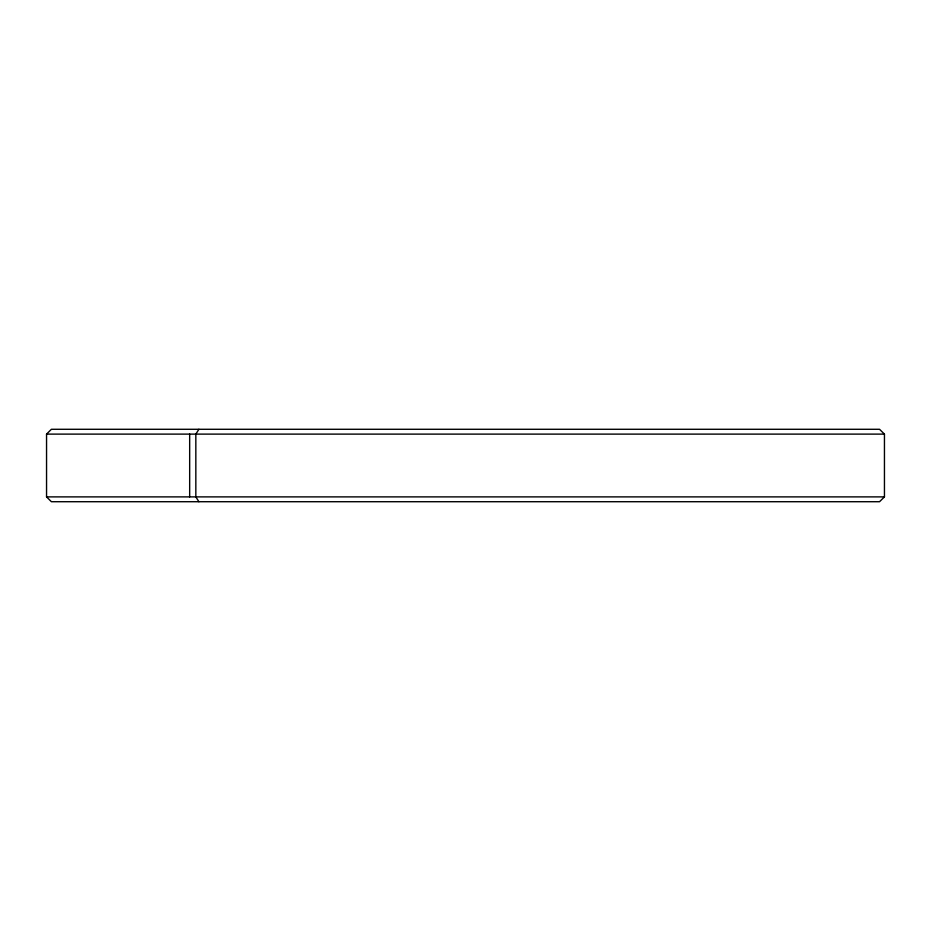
<?xml version="1.0" encoding="UTF-8"?>
<svg xmlns="http://www.w3.org/2000/svg" width="931" height="931" viewBox="0 0 931 931"><rect width="100%" height="100%" fill="white"/><g stroke="black" fill="none" stroke-linecap="round" stroke-linejoin="round"><path stroke-width="1.4" d="M198.897 429.284L195.836 434.114L195.836 496.886L198.897 501.716M46.55 434.114L51.403 429.284L879.539 429.284L884.45 434.114L884.45 496.886L879.539 501.716L51.403 501.716L46.55 496.886L46.55 434.114L884.45 434.114M46.55 496.886L884.45 496.886M189.668 434.114L189.668 496.886"/></g></svg>
